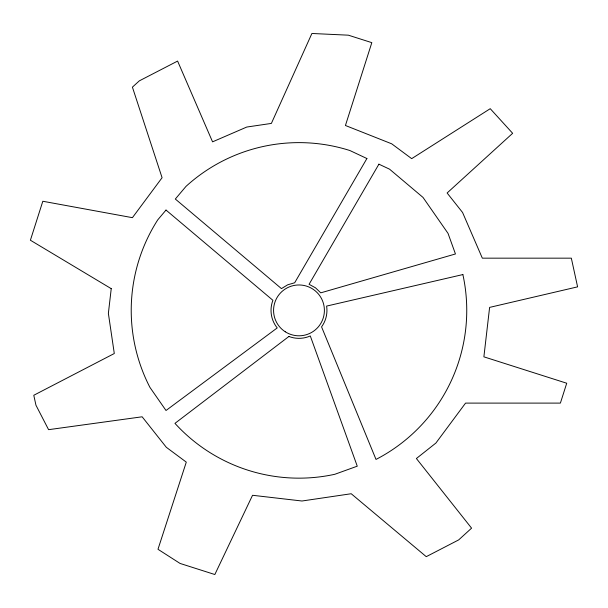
<?xml version="1.0" encoding="UTF-8"?>
<svg xmlns="http://www.w3.org/2000/svg" width="608" height="608" viewBox="0 0 608 608"><rect width="100%" height="100%" fill="white"/><g stroke="black" fill="none" stroke-linecap="round" stroke-linejoin="round"><path stroke-width="0.91" d="M111.234 288.663L108.368 313.378L114.296 353.522L33.782 395.268L35.963 405.232L48.587 429.674L142.143 416.792L166.318 447.29L186.291 462.126L157.981 549.282L180.067 563.441L214.837 574.522L252.54 495.284L301.978 501.007L351.211 493.734L426.254 556.662L458.675 539.904L471.58 528.154L416.389 458.516L435.89 443.057L465.561 403.104L560.394 403.104L566.724 383.23L483.884 356.835L489.607 307.397L577.6 286.854L571.33 258.164L482.334 258.164L462.574 212.488L447.116 192.987L512.65 133.296L490.238 108.688L411.684 158.65L391.704 143.815L345.435 125.491L371.822 42.651L348.361 35.18L311.904 33.478L271.381 123.409L246.764 127.042L212.557 141.846L177.604 61.074L139.3 80.872L132.415 87.142L162.085 177.718L132.415 217.672L42.818 201.256L30.4 240.228L111.234 288.663M366.905 158.528L294.675 282.766L287.675 284.818L281.443 288.618L175.324 199.036L186.018 186.367A167.762 167.762 0 0 1 349.912 150.541L366.905 158.528M378.913 164.175L309.069 284.308L315.476 287.804L320.758 292.843L455.453 253.969L448.028 233.373L423.016 197.418L389.546 169.168L378.913 164.175M166.007 210.064L157.768 219.83A167.762 167.762 0 0 0 149.948 387.41L166.007 410.491L277.218 327.932A27.96 27.96 0 0 1 272.908 300.306L166.007 210.064M288.906 336.467L174.96 423.358A167.762 167.762 0 0 0 334.81 474.286L357.261 466.184L310.3 335.958A27.96 27.96 0 0 1 288.906 336.467M462.878 274.565L326.618 306.082A27.96 27.96 0 0 1 321.571 326.876L376.01 459.428A167.762 167.762 0 0 0 462.878 274.565M285.266 331.786A25.422 25.422 0 0 0 324.376 311.577A25.422 25.422 0 0 0 287.318 287.804A25.422 25.422 0 0 0 285.266 331.786"/></g></svg>
